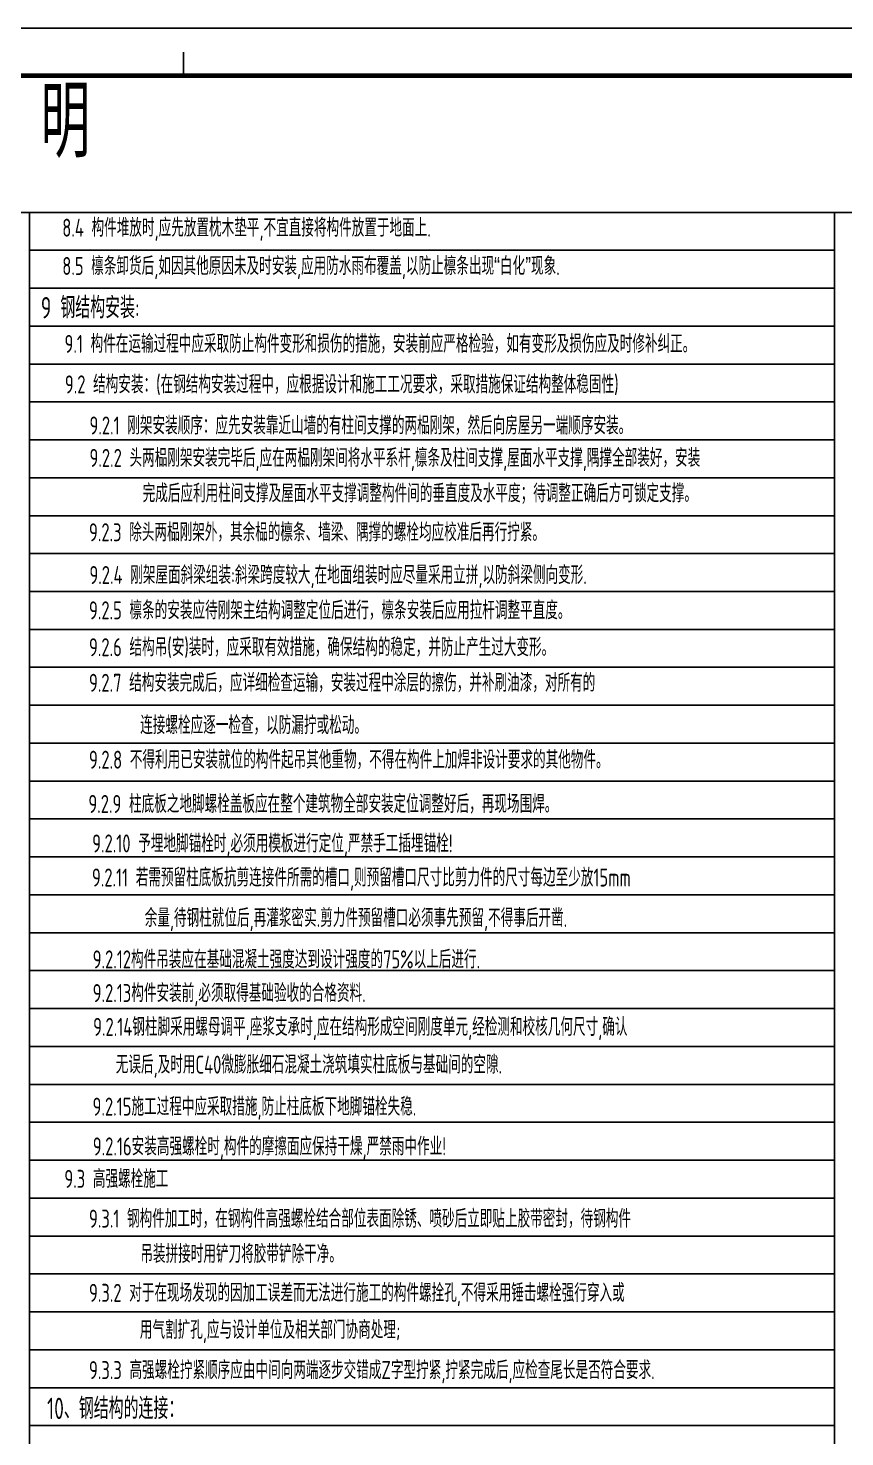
# Model space of a CAD drawing. Extents: x 753177 to 2169292, y -530934 to -273477.
# Drawn here: x 867046 to 884289, y -381598 to -351877 of the extents above; entities that cross this region are included whole.
import ezdxf

# ---------------------------------------------------------------- set-up
doc = ezdxf.new("R2010")
doc.units = 0
doc.header["$LTSCALE"] = 1500
doc.header["$MEASUREMENT"] = 0
for name, color, linetype in [('00-tk', 151, 'Continuous'), ('310', 253, 'Continuous'), ('WELD_TEXT', 7, 'Continuous'), ('分格线', 40, 'Continuous')]:
    doc.layers.add(name, color=color, linetype=linetype)
doc.styles.add('TSSD_Dimension', font='Tssdeng.shx', dxfattribs={"width": 0.7, "bigfont": 'hztxt.shx'})
doc.styles.add('TSSD_Norm', font='Tssdeng.shx', dxfattribs={"bigfont": 'hztxt.shx'})

# ---------------------------------------------------------------- blocks, each defined once
blk = doc.blocks.new('A$C67844AE1')
at = {"layer": '00-tk'}
for p, q in [((126149.9999999999, 89099.99999999988), (0, 89099.99999999988)), ((124649.9999999999, 87599.99999999988), (3750, 87599.99999999988))]:
    blk.add_line(p, q, dxfattribs=at)
at = {"layer": '00-tk', "const_width": 52.5}
blk.add_lwpolyline([(64200, 87599.99999999988), (64200, 88349.99999999988)], dxfattribs=at)
at = {"layer": '00-tk', "const_width": 150}
blk.add_lwpolyline([(3750, 87599.99999999988), (124649.9999999999, 87599.99999999988), (124649.9999999999, 1500), (3750, 1500)], close=True, dxfattribs=at)

msp = doc.modelspace()

# ---------------------------------------------------------------- linework, layer by layer
at = {"layer": '分格线', "linetype": 'Continuous'}
for p, q in [((902926.0469278521, -355762.4016692032), (831901.7415134303, -355762.4016692014)), ((867071.5112049384, -407762.4016692072), (867071.5112049356, -355762.4016692051)), ((884071.5112049422, -407762.4016692072), (884071.5112049367, -355762.4016692051)), ((867071.5112049356, -356562.401669205), (884071.5112049367, -356562.401669205)), ((867071.5112049356, -357362.4016692052), (884071.5112049367, -357362.4016692052)), ((867071.5112049356, -358162.4016692052), (884071.5112049367, -358162.4016692052)), ((867071.5112049356, -358962.4016692052), (884071.5112049367, -358962.4016692052)), ((867071.5112049356, -359762.401669205), (884071.5112049367, -359762.401669205)), ((867071.5112049356, -360562.4016692052), (884071.5112049367, -360562.4016692052)), ((867071.5112049356, -361362.4016692052), (884071.5112049367, -361362.4016692052)), ((867071.5112049356, -362162.4016692052), (884071.5112049367, -362162.4016692052)), ((867071.5112049356, -362962.4016692051), (884071.5112049367, -362962.4016692051)), ((867071.5112049356, -363762.4016692052), (884071.5112049367, -363762.4016692052)), ((867071.5112049356, -364562.4016692052), (884071.5112049367, -364562.4016692052)), ((867071.5112049356, -365362.4016692052), (884071.5112049367, -365362.4016692052)), ((867071.5112049356, -366162.4016692051), (884071.5112049367, -366162.4016692051)), ((867071.5112049356, -366962.4016692052), (884071.5112049367, -366962.4016692052)), ((867071.5112049356, -367762.4016692052), (884071.5112049367, -367762.4016692052)), ((867071.5112049356, -368562.4016692052), (884071.5112049367, -368562.4016692052)), ((867071.5112049356, -369362.4016692052), (884071.5112049367, -369362.4016692052)), ((867071.5112049356, -370162.4016692052), (884071.5112049367, -370162.4016692052)), ((867071.5112049356, -370962.4016692052), (884071.5112049367, -370962.4016692052)), ((867071.5112049356, -371762.4016692052), (884071.5112049367, -371762.4016692052)), ((867071.5112049356, -372562.4016692052), (884071.5112049367, -372562.4016692052)), ((867071.5112049384, -373362.4016692052), (884071.5112049367, -373362.4016692052)), ((867071.5112049384, -374162.4016692052), (884071.5112049367, -374162.4016692052)), ((867071.5112049384, -374962.4016692052), (884071.5112049367, -374962.4016692052)), ((867071.5112049384, -375762.4016692052), (884071.5112049367, -375762.4016692052)), ((867071.5112049384, -376562.4016692052), (884071.5112049367, -376562.4016692052)), ((867071.5112049384, -377362.4016692052), (884071.5112049367, -377362.4016692052)), ((867071.5112049384, -378162.4016692052), (884071.5112049367, -378162.4016692052)), ((867071.5112049384, -378962.4016692053), (884071.5112049367, -378962.4016692053)), ((867071.5112049384, -379762.4016692052), (884071.5112049367, -379762.4016692052)), ((867071.5112049384, -380562.4016692052), (884071.5112049367, -380562.4016692052)), ((867071.5112049384, -380562.4016692052), (884071.5112049367, -380562.4016692052)), ((867071.5112049384, -381362.4016692052), (884071.5112049367, -381362.4016692052))]:
    msp.add_line(p, q, dxfattribs=at)

# ---------------------------------------------------------------- block references
at = {"layer": 'WELD_TEXT', "linetype": 'ByBlock', "xscale": 0.6666666666278616, "yscale": 0.6666666666278616, "zscale": 0.6666666666278616}
msp.add_blockref('A$C67844AE1', (827526.0469273862, -411276.6757905534), dxfattribs=at)

# ---------------------------------------------------------------- texts
at = {"style": 'TSSD_Norm', "width": 0.7}
for s, p in [('8.4 构件堆放时,应先放置枕木垫平,不宜直接将构件放置于地面上.', (867766.0181048727, -356276.5337538765)), ('8.5 檩条卸货后,如因其他原因未及时安装,应用防水雨布覆盖,以防止檩条出现“白化”现象.', (867766.0181048727, -357083.9490032745)), ('9.1 构件在运输过程中应采取防止构件变形和损伤的措施，安装前应严格检验，如有变形及损伤应及时修补纠正。', (867814.1738220407, -358726.9260865477)), ('9.2.1 刚架安装顺序：应先安装靠近山墙的有柱间支撑的两榀刚架，然后向房屋另一端顺序安装。', (868341.3204235835, -360449.6526568336)), ('9.2.2 头两榀刚架安装完毕后,应在两榀刚架间将水平系杆,檩条及柱间支撑,屋面水平支撑,隅撑全部装好，安装', (868341.2844100064, -361132.6661655558)), ('完成后应利用柱间支撑及屋面水平支撑调整构件间的垂直度及水平度；待调整正确后方可锁定支撑。', (869463.3101719785, -361880.414178851)), ('9.2.3 除头两榀刚架外，其余榀的檩条、墙梁、隅撑的螺栓均应校准后再行拧紧。', (868330.3204235826, -362702.7691714196)), ('9.2.4 刚架屋面斜梁组装:斜梁跨度较大,在地面组装时应尽量采用立拼,以防斜梁侧向变形.', (868339.2269525025, -363603.9839823422)), ('9.2.5 檩条的安装应待刚架主结构调整定位后进行，檩条安装后应用拉杆调整平直度。', (868330.3204235826, -364349.4011024115)), ('9.2.6 结构吊(安)装时，应采取有效措施，确保结构的稳定，并防止产生过大变形。', (868330.3204235826, -365127.798904649)), ('9.2.7 结构安装完成后，应详细检查运输，安装过程中涂层的擦伤，并补刷油漆，对所有的', (868330.3204235826, -365878.6511485418)), ('连接螺栓应逐一检查，以防漏拧或松动。', (869412.0782173378, -366771.9814948207)), ('9.2.8 不得利用已安装就位的构件起吊其他重物，不得在构件上加焊非设计要求的其他物件。', (868330.3204235826, -367501.3433606913)), ('9.2.9 柱底板之地脚螺栓盖板应在整个建筑物全部安装定位调整好后，再现场围焊。', (868317.7091754768, -368434.492054644)), ('9.2.10 予埋地脚锚栓时,必须用模板进行定位,严禁手工插埋锚栓!', (868397.7197411126, -369268.2058469942)), ('9.2.11 若需预留柱底板抗剪连接件所需的槽口,则预留槽口尺寸比剪力件的尺寸每边至少放15mm', (868392.9718249673, -369986.886265832)), ('余量,待钢柱就位后,再灌浆密实.剪力件预留槽口必须事先预留,不得事后开凿.', (869506.4219679907, -370839.0728159724)), ('9.2.12构件吊装应在基础混凝土强度达到设计强度的75%%%以上后进行.', (868408.3522688095, -371714.6545900545)), ('9.2.13构件安装前,必须取得基础验收的合格资料.', (868408.3522688095, -372424.7531009084)), ('9.2.14钢柱脚采用螺母调平,座浆支承时,应在结构形成空间刚度单元,经检测和校核几何尺寸,确认', (868417.7918307343, -373138.6643933607)), ('无误后,及时用C40微膨胀细石混凝土浇筑填实柱底板与基础间的空隙.', (868896.8316184813, -373934.2644013269)), ('9.2.15施工过程中应采取措施,防止柱底板下地脚锚栓失稳.', (868405.9550329102, -374821.3184563583)), ('9.2.16安装高强螺栓时,构件的摩擦面应保持干燥,严禁雨中作业!', (868410.8522344073, -375660.506370089)), ('9.3 高强螺栓施工', (867810.3875645055, -376345.565064001)), ('9.3.1 钢构件加工时，在钢构件高强螺栓结合部位表面除锈、喷砂后立即贴上胶带密封，待钢构件', (868330.3204235826, -377184.095734804)), ('吊装拼接时用铲刀将胶带铲除干净。', (869415.0997239882, -377928.9272964365)), ('9.3.2 对于在现场发现的因加工误差而无法进行施工的构件螺拴孔,不得采用锤击螺栓强行穿入或', (868330.3204235826, -378750.0920994738)), ('用气割扩孔,应与设计单位及相关部门协商处理;', (869404.2319109011, -379530.3719429216)), ('9.3.3 高强螺栓拧紧顺序应由中间向两端逐步交错成Z字型拧紧,拧紧完成后,应检查尾长是否符合要求.', (868330.3204235826, -380379.9855554803))]:
    msp.add_text(s, height=380.0000000000017, dxfattribs=at).set_placement(p)
at = {"color": 241, "style": 'TSSD_Norm', "width": 0.7}
for s, p in [('9 钢结构安装:', (867313.7579485318, -357998.9053024527)), ('10、钢结构的连接：', (867444.5796549404, -381223.3886409506))]:
    msp.add_text(s, height=450.000000000002, dxfattribs=at).set_placement(p)
at = {"color": 4, "style": 'TSSD_Norm', "width": 0.7}
msp.add_text('9.2 结构安装：(在钢结构安装过程中，应根据设计和施工工况要求，采取措施保证结构整体稳固性)', height=380.0000000000017, dxfattribs=at).set_placement((867821.3875645064, -359582.5244755642))
at = {"layer": '310', "color": 1, "style": 'TSSD_Dimension', "width": 0.7}
msp.add_text('钢 结 构 设 计 说 明 ', height=1500.000000000007, dxfattribs=at).set_placement((857185.30224087, -354603.7170532697))

doc.saveas('drawing.dxf')
